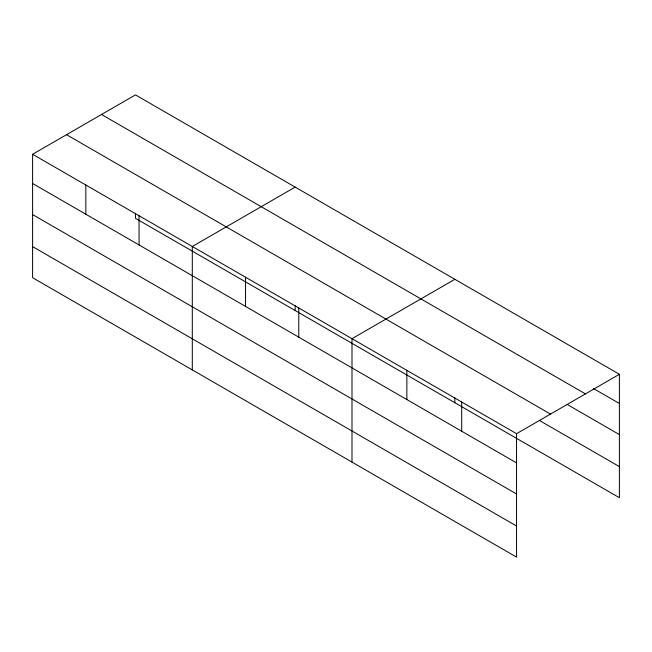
<?xml version="1.0" encoding="UTF-8"?>
<svg xmlns="http://www.w3.org/2000/svg" width="652" height="652" viewBox="0 0 652 652"><rect width="100%" height="100%" fill="white"/><g stroke="black" fill="none" stroke-linecap="round" stroke-linejoin="round"><path stroke-width="0.98" d="M516.547 493.98L516.547 433.686L32.6 154.28L32.6 277.703L516.547 557.101L516.547 493.98L32.6 214.581M135.453 213.302L135.453 218.314L619.4 497.721L619.4 374.297L135.453 94.899L32.6 154.28M295.16 187.1L192.299 246.489L192.299 369.904M454.86 279.3L351.998 338.69L351.998 462.105M516.547 433.686L619.4 374.297M593.279 388.429L619.4 403.507M101.516 114.491L585.455 393.898M567.167 404.444L619.4 434.599M66.545 134.687L550.484 414.085M539.31 420.385L619.4 466.628M32.6 183.489L516.547 462.896M32.6 246.611L516.547 526.017M461.697 402.015L461.697 431.225M454.86 397.704L454.86 402.724M406.848 370.352L406.848 399.562M298.771 307.956L298.771 337.165M295.16 305.503L295.16 310.515M245.535 277.222L245.535 306.432M139.063 215.747L139.063 244.956M85.836 185.013L85.836 214.223"/></g></svg>
